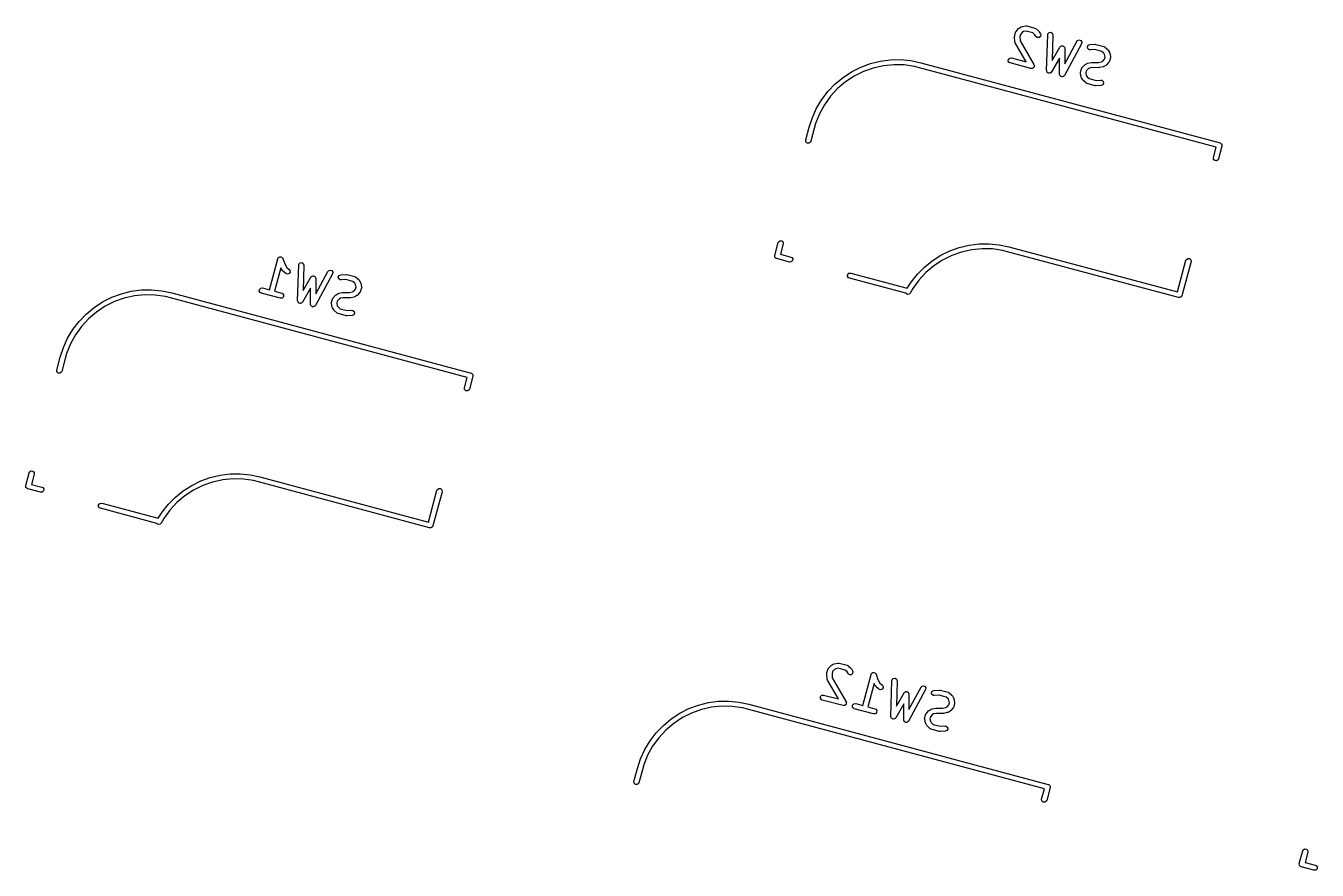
# Model space of a CAD drawing. Extents: x 46 to 264, y -122 to -26.
# Drawn here: x 56.01 to 93.06, y -51.16 to -26.94 of the extents above; entities that cross this region are included whole.
import ezdxf

# ---------------------------------------------------------------- set-up
doc = ezdxf.new("R2010")
doc.units = 0
doc.layers.add('BLACK', color=7, linetype='CONTINUOUS')

msp = doc.modelspace()

# ---------------------------------------------------------------- linework, layer by layer
at = {"layer": 'BLACK', "linetype": 'CONTINUOUS'}
for p, q in [((84.425, -27.1033), (84.4956, -27.0236)), ((84.4956, -27.0236), (84.5132, -27.0097)), ((84.5132, -27.0097), (84.5142, -27.0084)), ((84.5142, -27.0084), (84.5725, -26.9748)), ((84.5725, -26.9748), (84.5936, -26.9671)), ((84.5936, -26.9671), (84.595, -26.9662)), ((84.595, -26.9662), (84.6993, -26.9449)), ((84.6993, -26.9449), (84.7254, -26.9442)), ((84.7254, -26.9442), (84.7293, -26.9463)), ((84.7293, -26.9463), (84.7338, -26.9459)), ((84.7338, -26.9459), (84.9637, -27.0075)), ((84.9637, -27.0075), (84.9874, -27.0185)), ((84.9874, -27.0185), (84.9899, -27.0222)), ((84.9899, -27.0222), (84.9941, -27.0239)), ((84.9941, -27.0239), (85.0738, -27.0945)), ((84.3816, -27.2495), (84.3841, -27.2273)), ((84.3906, -27.3998), (84.3816, -27.2495)), ((84.384, -27.2256), (84.4086, -27.1336)), ((84.3841, -27.2273), (84.384, -27.2256)), ((84.3924, -27.404), (84.3906, -27.3998)), ((84.3916, -27.4084), (84.3924, -27.404)), ((84.4005, -27.4329), (84.3916, -27.4084)), ((84.4086, -27.1336), (84.4196, -27.11)), ((84.4196, -27.11), (84.4233, -27.1075)), ((84.4233, -27.1075), (84.425, -27.1033)), ((84.5489, -27.1896), (84.532, -27.2527)), ((84.532, -27.2527), (84.5392, -27.3732)), ((84.5392, -27.3732), (84.9345, -28.0577)), ((84.5998, -27.1322), (84.5489, -27.1896)), ((84.637, -27.1107), (84.5998, -27.1322)), ((84.712, -27.0954), (84.637, -27.1107)), ((84.9078, -27.1478), (84.712, -27.0954)), ((84.9651, -27.1987), (84.9078, -27.1478)), ((84.9927, -27.2465), (84.9651, -27.1987)), ((85.032, -27.2794), (84.9927, -27.2465)), ((85.0833, -27.2794), (85.032, -27.2794)), ((85.0738, -27.0945), (85.0877, -27.1121)), ((85.1226, -27.2465), (85.0833, -27.2794)), ((85.0877, -27.1121), (85.089, -27.1131)), ((85.089, -27.1131), (85.1226, -27.1715)), ((85.1226, -27.1715), (85.1315, -27.1959)), ((85.1315, -27.1959), (85.1226, -27.2465)), ((85.3005, -28.2287), (85.3293, -27.2011)), ((85.3293, -27.2011), (85.3346, -27.1756)), ((85.3346, -27.1756), (85.3686, -27.1373)), ((85.3686, -27.1373), (85.4194, -27.1298)), ((85.4194, -27.1298), (85.4631, -27.1567)), ((85.4793, -27.2053), (85.4588, -27.9358)), ((85.4631, -27.1567), (85.4793, -27.2053)), ((85.8188, -28.0322), (86.1663, -27.3894)), ((86.1663, -27.3894), (86.1824, -27.369)), ((86.1824, -27.369), (86.2301, -27.3501)), ((86.2301, -27.3501), (86.2788, -27.3663)), ((86.2788, -27.3663), (86.3057, -27.41)), ((86.3057, -27.41), (86.2982, -27.4607)), ((84.714, -27.9759), (84.4005, -27.4329)), ((85.4588, -27.9358), (85.6793, -27.5527)), ((85.6793, -27.5527), (85.696, -27.5327)), ((85.696, -27.5327), (85.7025, -27.5304)), ((85.7025, -27.5304), (85.7069, -27.5251)), ((85.7069, -27.5251), (85.726, -27.5218)), ((85.726, -27.5218), (85.7442, -27.5151)), ((85.7442, -27.5151), (85.7507, -27.5175)), ((85.7507, -27.5175), (85.7574, -27.5163)), ((85.7574, -27.5163), (85.7742, -27.526)), ((85.7742, -27.526), (85.7925, -27.5326)), ((85.7925, -27.5326), (85.7959, -27.5386)), ((85.7959, -27.5386), (85.8018, -27.542)), ((85.8018, -27.542), (85.8084, -27.5602)), ((85.8084, -27.5602), (85.8182, -27.577)), ((86.2982, -27.4607), (85.8094, -28.365)), ((85.8182, -27.577), (85.817, -27.5838)), ((85.817, -27.5838), (85.8193, -27.5902)), ((85.8193, -27.5902), (85.8188, -28.0322)), ((86.4674, -27.5488), (86.4903, -27.5029)), ((86.4793, -27.5987), (86.4674, -27.5488)), ((86.5205, -27.6292), (86.4793, -27.5987)), ((86.4903, -27.5029), (86.5374, -27.4825)), ((86.5464, -27.6322), (86.5205, -27.6292)), ((86.5374, -27.4825), (86.6877, -27.4735)), ((86.6845, -27.6239), (86.5464, -27.6322)), ((86.8857, -27.6778), (86.6845, -27.6239)), ((86.6877, -27.4735), (86.71, -27.476)), ((86.71, -27.476), (86.7116, -27.4759)), ((86.7116, -27.4759), (86.9416, -27.5375)), ((86.943, -27.7286), (86.8857, -27.6778)), ((86.9416, -27.5375), (86.9652, -27.5485)), ((86.9645, -27.7659), (86.943, -27.7286)), ((86.9798, -27.8409), (86.9645, -27.7659)), ((86.9652, -27.5485), (86.9678, -27.5522)), ((86.9678, -27.5522), (86.9719, -27.5538)), ((86.9719, -27.5538), (87.0516, -27.6245)), ((87.0516, -27.6245), (87.0655, -27.642)), ((87.0655, -27.642), (87.0668, -27.6431)), ((87.0668, -27.6431), (87.1005, -27.7014)), ((87.1005, -27.7014), (87.1081, -27.7225)), ((87.1081, -27.7225), (87.109, -27.7239)), ((87.109, -27.7239), (87.1303, -27.8282)), ((79.7054, -28.2626), (79.9672, -28.1305)), ((79.9672, -28.1305), (80.2421, -28.0285)), ((80.3258, -28.1553), (80.0449, -28.2554)), ((80.2421, -28.0285), (80.5267, -27.9579)), ((80.6168, -28.0898), (80.3258, -28.1553)), ((80.5267, -27.9579), (80.8175, -27.9196)), ((80.9135, -28.0598), (80.6168, -28.0898)), ((80.8175, -27.9196), (81.1107, -27.9141)), ((81.2116, -28.0658), (80.9135, -28.0598)), ((81.1107, -27.9141), (81.4027, -27.9415)), ((81.5069, -28.1077), (81.2116, -28.0658)), ((81.4027, -27.9415), (81.6897, -28.0014)), ((81.6509, -28.1463), (81.5069, -28.1077)), ((90.1655, -30.4278), (81.6509, -28.1463)), ((81.6509, -28.1463), (81.6509, -28.1463)), ((81.6509, -28.1463), (81.6509, -28.1463)), ((81.6509, -28.1463), (81.6509, -28.1463)), ((81.6897, -28.0014), (81.6897, -28.0014)), ((81.6897, -28.0014), (81.6897, -28.0014)), ((81.6897, -28.0014), (90.2768, -30.3023)), ((84.1991, -27.9544), (84.2036, -27.9033)), ((84.2285, -27.9964), (84.1991, -27.9544)), ((84.2036, -27.9033), (84.2399, -27.867)), ((84.2521, -28.0074), (84.2285, -27.9964)), ((84.2399, -27.867), (84.291, -27.8625)), ((84.8501, -28.1677), (84.2521, -28.0074)), ((84.291, -27.8625), (84.714, -27.9759)), ((84.9172, -28.1472), (84.9012, -28.1632)), ((84.9345, -28.1327), (84.9172, -28.1472)), ((84.9345, -28.0577), (84.9401, -28.0731)), ((84.935, -28.1293), (84.9345, -28.1327)), ((84.9375, -28.1269), (84.935, -28.1293)), ((84.9394, -28.1044), (84.9375, -28.1269)), ((84.9434, -28.0822), (84.9394, -28.1044)), ((84.9401, -28.0731), (84.9419, -28.0758)), ((84.9419, -28.0758), (84.9418, -28.0778)), ((84.9418, -28.0778), (84.9434, -28.0822)), ((85.669, -27.8713), (85.4405, -28.2682)), ((85.6684, -28.3293), (85.669, -27.8713)), ((86.2969, -28.1819), (86.3079, -28.1583)), ((86.3079, -28.1583), (86.3116, -28.1557)), ((86.3116, -28.1557), (86.3132, -28.1515)), ((86.3132, -28.1515), (86.3839, -28.0719)), ((86.3839, -28.0719), (86.4014, -28.0579)), ((86.4014, -28.0579), (86.4025, -28.0567)), ((86.4025, -28.0567), (86.4608, -28.023)), ((86.4608, -28.023), (86.4819, -28.0153)), ((86.4819, -28.0153), (86.4833, -28.0145)), ((86.4833, -28.0145), (86.5876, -27.9931)), ((86.5253, -28.159), (86.488, -28.1805)), ((86.6096, -28.1417), (86.5253, -28.159)), ((86.5876, -27.9931), (86.6005, -27.9928)), ((86.6005, -27.9928), (86.6039, -27.9916)), ((86.6039, -27.9916), (86.792, -27.9948)), ((86.7977, -28.1449), (86.6096, -28.1417)), ((86.792, -27.9948), (86.8763, -27.9775)), ((86.801, -28.1437), (86.7977, -28.1449)), ((86.814, -28.1434), (86.801, -28.1437)), ((86.9183, -28.122), (86.814, -28.1434)), ((86.8763, -27.9775), (86.9135, -27.956)), ((86.9135, -27.956), (86.9644, -27.8987)), ((86.9197, -28.1212), (86.9183, -28.122)), ((86.9408, -28.1135), (86.9197, -28.1212)), ((86.9991, -28.0798), (86.9408, -28.1135)), ((86.9644, -27.8987), (86.9798, -27.8409)), ((87.0001, -28.0786), (86.9991, -28.0798)), ((87.0177, -28.0647), (87.0001, -28.0786)), ((87.0883, -27.985), (87.0177, -28.0647)), ((87.09, -27.9808), (87.0883, -27.985)), ((87.0937, -27.9782), (87.09, -27.9808)), ((87.1047, -27.9546), (87.0937, -27.9782)), ((87.1293, -27.8626), (87.1047, -27.9546)), ((87.1311, -27.8542), (87.1289, -27.8582)), ((87.1289, -27.8582), (87.1293, -27.8626)), ((87.1303, -27.8282), (87.1311, -27.8542)), ((79.2343, -28.6104), (79.4601, -28.4233)), ((79.4601, -28.4233), (79.7054, -28.2626)), ((79.7782, -28.3887), (79.5294, -28.5531)), ((80.0449, -28.2554), (79.7782, -28.3887)), ((84.8726, -28.1657), (84.8501, -28.1677)), ((84.8952, -28.1657), (84.8726, -28.1657)), ((84.8978, -28.1635), (84.8952, -28.1657)), ((84.9012, -28.1632), (84.8978, -28.1635)), ((85.303, -28.2361), (85.3005, -28.2287)), ((85.3016, -28.2439), (85.303, -28.2361)), ((85.3109, -28.2599), (85.3016, -28.2439)), ((85.3167, -28.2774), (85.3109, -28.2599)), ((85.3234, -28.2815), (85.3167, -28.2774)), ((85.3273, -28.2883), (85.3234, -28.2815)), ((85.3447, -28.2946), (85.3273, -28.2883)), ((85.3604, -28.3042), (85.3447, -28.2946)), ((85.3682, -28.3031), (85.3604, -28.3042)), ((85.3756, -28.3058), (85.3682, -28.3031)), ((85.3929, -28.2995), (85.3756, -28.3058)), ((85.4111, -28.2968), (85.3929, -28.2995)), ((85.4163, -28.2909), (85.4111, -28.2968)), ((85.4237, -28.2882), (85.4163, -28.2909)), ((85.4405, -28.2682), (85.4237, -28.2882)), ((85.6711, -28.3367), (85.6684, -28.3293)), ((85.67, -28.3445), (85.6711, -28.3367)), ((85.6796, -28.3602), (85.67, -28.3445)), ((85.6859, -28.3775), (85.6796, -28.3602)), ((85.6927, -28.3815), (85.6859, -28.3775)), ((85.6969, -28.3882), (85.6927, -28.3815)), ((85.7144, -28.394), (85.6969, -28.3882)), ((85.7303, -28.4032), (85.7144, -28.394)), ((85.7381, -28.4019), (85.7303, -28.4032)), ((85.7455, -28.4044), (85.7381, -28.4019)), ((85.7627, -28.3976), (85.7455, -28.4044)), ((85.7809, -28.3944), (85.7627, -28.3976)), ((85.7859, -28.3884), (85.7809, -28.3944)), ((85.7932, -28.3855), (85.7859, -28.3884)), ((85.8094, -28.365), (85.7932, -28.3855)), ((86.2705, -28.2823), (86.2726, -28.2783)), ((86.2712, -28.3083), (86.2705, -28.2823)), ((86.2926, -28.4126), (86.2712, -28.3083)), ((86.2722, -28.2739), (86.2969, -28.1819)), ((86.2726, -28.2783), (86.2722, -28.2739)), ((86.2934, -28.414), (86.2926, -28.4126)), ((86.3011, -28.4351), (86.2934, -28.414)), ((86.3348, -28.4934), (86.3011, -28.4351)), ((86.336, -28.4945), (86.3348, -28.4934)), ((86.3499, -28.512), (86.336, -28.4945)), ((86.4296, -28.5827), (86.3499, -28.512)), ((86.4372, -28.2378), (86.4217, -28.2956)), ((86.4217, -28.2956), (86.4371, -28.3706)), ((86.4371, -28.3706), (86.4586, -28.4079)), ((86.488, -28.1805), (86.4372, -28.2378)), ((86.4586, -28.4079), (86.5159, -28.4587)), ((86.5159, -28.4587), (86.717, -28.5126)), ((86.717, -28.5126), (86.8552, -28.5043)), ((86.8552, -28.5043), (86.8811, -28.5073)), ((86.8811, -28.5073), (86.9223, -28.5379)), ((78.8523, -29.0542), (79.0308, -28.8216)), ((79.0308, -28.8216), (79.2343, -28.6104)), ((79.3022, -28.7463), (79.1, -28.9655)), ((79.5294, -28.5531), (79.3022, -28.7463)), ((86.4338, -28.5843), (86.4296, -28.5827)), ((86.4364, -28.588), (86.4338, -28.5843)), ((86.46, -28.599), (86.4364, -28.588)), ((86.6899, -28.6606), (86.46, -28.599)), ((86.6916, -28.6605), (86.6899, -28.6606)), ((86.7139, -28.6631), (86.6916, -28.6605)), ((86.8642, -28.654), (86.7139, -28.6631)), ((86.9112, -28.6336), (86.8642, -28.654)), ((86.9342, -28.5878), (86.9112, -28.6336)), ((86.9223, -28.5379), (86.9342, -28.5878)), ((78.7009, -29.3054), (78.8523, -29.0542)), ((78.9257, -29.2074), (78.7818, -29.4686)), ((79.1, -28.9655), (78.9257, -29.2074)), ((78.487, -29.8505), (78.5787, -29.5719)), ((78.5787, -29.5719), (78.7009, -29.3054)), ((78.7818, -29.4686), (78.6705, -29.7453)), ((78.3884, -30.2185), (78.487, -29.8505)), ((78.487, -29.8505), (78.487, -29.8505)), ((78.6319, -29.8893), (78.5333, -30.2573)), ((78.6705, -29.7453), (78.6319, -29.8893)), ((78.6319, -29.8893), (78.6319, -29.8893)), ((78.6319, -29.8893), (78.6319, -29.8893)), ((78.3929, -30.2696), (78.3884, -30.2185)), ((78.4291, -30.3059), (78.3929, -30.2696)), ((78.4803, -30.3104), (78.4291, -30.3059)), ((78.5223, -30.2809), (78.4803, -30.3104)), ((78.5333, -30.2573), (78.5223, -30.2809)), ((90.2768, -30.3023), (90.2858, -30.3065)), ((90.2858, -30.3065), (90.2891, -30.3068)), ((90.2891, -30.3068), (90.2914, -30.3091)), ((90.2914, -30.3091), (90.3004, -30.3133)), ((90.3004, -30.3133), (90.3116, -30.3293)), ((90.3116, -30.3293), (90.3254, -30.3431)), ((90.3254, -30.3431), (90.3259, -30.3498)), ((90.3259, -30.3498), (90.3298, -30.3553)), ((90.3298, -30.3553), (90.3281, -30.3748)), ((90.3281, -30.3748), (90.3298, -30.3942)), ((90.0863, -30.7234), (90.1655, -30.4278)), ((90.0908, -30.7745), (90.0863, -30.7234)), ((90.3298, -30.3942), (90.2312, -30.7622)), ((90.1271, -30.8107), (90.0908, -30.7745)), ((90.1782, -30.8152), (90.1271, -30.8107)), ((90.2202, -30.7858), (90.1782, -30.8152)), ((90.2312, -30.7622), (90.2202, -30.7858)), ((77.5009, -33.5307), (77.5995, -33.1627)), ((77.5995, -33.1627), (77.6105, -33.139)), ((77.6105, -33.139), (77.6526, -33.1096)), ((77.6526, -33.1096), (77.7037, -33.1141)), ((77.7444, -33.2015), (77.6652, -33.497)), ((77.7037, -33.1141), (77.7399, -33.1504)), ((77.7399, -33.1504), (77.7444, -33.2015)), ((82.5216, -33.3995), (82.7933, -33.3016)), ((82.7933, -33.3016), (83.0741, -33.2343)), ((83.0741, -33.2343), (83.3606, -33.1983)), ((83.4451, -33.3394), (83.1491, -33.369)), ((83.3606, -33.1983), (83.6494, -33.1941)), ((83.7425, -33.3455), (83.4451, -33.3394)), ((83.6494, -33.1941), (83.9368, -33.2218)), ((84.037, -33.3874), (83.7425, -33.3455)), ((83.9368, -33.2218), (84.2194, -33.2811)), ((84.2194, -33.281), (84.2194, -33.281)), ((84.2194, -33.281), (84.2194, -33.281)), ((84.2194, -33.281), (89.0539, -34.5764)), ((84.2194, -33.2811), (84.2194, -33.281)), ((63.0038, -34.5178), (63.2432, -33.6243)), ((63.2432, -33.6243), (63.2542, -33.6007)), ((63.2542, -33.6007), (63.2578, -33.5982)), ((63.2578, -33.5982), (63.2593, -33.5942)), ((63.2593, -33.5942), (63.2784, -33.5838)), ((63.2784, -33.5838), (63.2963, -33.5713)), ((63.2963, -33.5713), (63.3006, -33.5717)), ((63.3006, -33.5717), (63.3043, -33.5696)), ((63.3043, -33.5696), (63.3257, -33.5739)), ((63.3257, -33.5739), (63.3474, -33.5758)), ((63.3474, -33.5758), (63.3504, -33.5788)), ((63.3504, -33.5788), (63.3547, -33.5797)), ((63.3547, -33.5797), (63.3683, -33.5966)), ((63.3683, -33.5966), (63.3836, -33.612)), ((63.3836, -33.612), (63.384, -33.6163)), ((63.384, -33.6163), (63.3867, -33.6197)), ((63.3867, -33.6197), (63.4394, -33.7753)), ((77.5026, -33.5501), (77.5009, -33.5307)), ((77.5009, -33.5695), (77.5026, -33.5501)), ((77.5048, -33.575), (77.5009, -33.5695)), ((77.5054, -33.5818), (77.5048, -33.575)), ((77.5192, -33.5956), (77.5054, -33.5818)), ((77.5303, -33.6115), (77.5192, -33.5956)), ((77.5393, -33.6157), (77.5303, -33.6115)), ((77.5417, -33.6181), (77.5393, -33.6157)), ((77.545, -33.6183), (77.5417, -33.6181)), ((77.5539, -33.6225), (77.545, -33.6183)), ((77.922, -33.7211), (77.5539, -33.6225)), ((77.6652, -33.497), (77.9608, -33.5762)), ((77.9731, -33.7167), (77.922, -33.7211)), ((77.9608, -33.5762), (77.9844, -33.5873)), ((78.0093, -33.6804), (77.9731, -33.7167)), ((77.9844, -33.5873), (78.0138, -33.6293)), ((78.0138, -33.6293), (78.0093, -33.6804)), ((81.7938, -33.8628), (82.0188, -33.6818)), ((82.0188, -33.6818), (82.2624, -33.5268)), ((82.3121, -33.6659), (82.0636, -33.8294)), ((82.2624, -33.5268), (82.5216, -33.3995)), ((82.5784, -33.5334), (82.3121, -33.6659)), ((82.8588, -33.434), (82.5784, -33.5334)), ((83.1491, -33.369), (82.8588, -33.434)), ((84.1806, -33.426), (84.037, -33.3874)), ((89.0875, -34.7407), (84.1806, -33.4259)), ((84.1806, -33.4259), (84.1806, -33.4259)), ((84.1806, -33.4259), (84.1806, -33.4259)), ((84.1806, -33.4259), (84.1806, -33.426)), ((89.0539, -34.5764), (89.2975, -33.6675)), ((89.4423, -33.7063), (89.1794, -34.6877)), ((89.2975, -33.6675), (89.3085, -33.6439)), ((89.3085, -33.6439), (89.3505, -33.6145)), ((89.3505, -33.6145), (89.4016, -33.6189)), ((89.4016, -33.6189), (89.4379, -33.6552)), ((89.4379, -33.6552), (89.4423, -33.7063)), ((63.3289, -33.884), (63.1487, -34.5566)), ((63.3731, -33.9605), (63.3289, -33.884)), ((63.3743, -33.9616), (63.3731, -33.9605)), ((63.3883, -33.9791), (63.3743, -33.9616)), ((63.4679, -34.0498), (63.3883, -33.9791)), ((63.4394, -33.7753), (63.4969, -33.875)), ((63.5157, -34.0686), (63.4679, -34.0498)), ((63.4969, -33.875), (63.5675, -33.9375)), ((63.5643, -34.0524), (63.5157, -34.0686)), ((63.5912, -34.0087), (63.5643, -34.0524)), ((63.5675, -33.9375), (63.5837, -33.9579)), ((63.5837, -33.9579), (63.5912, -34.0087)), ((63.8098, -34.8294), (63.8387, -33.8018)), ((63.8387, -33.8018), (63.8439, -33.7763)), ((63.8439, -33.7763), (63.878, -33.738)), ((63.878, -33.738), (63.9287, -33.7305)), ((63.9287, -33.7305), (63.9724, -33.7574)), ((63.9886, -33.8061), (63.9681, -34.5365)), ((63.9724, -33.7574), (63.9886, -33.8061)), ((64.8075, -34.0615), (64.3187, -34.9658)), ((64.3281, -34.633), (64.6756, -33.9901)), ((64.6756, -33.9901), (64.6918, -33.9697)), ((64.6918, -33.9697), (64.7395, -33.9508)), ((64.7395, -33.9508), (64.7881, -33.967)), ((64.7881, -33.967), (64.815, -34.0107)), ((64.815, -34.0107), (64.8075, -34.0615)), ((64.9997, -34.1036), (65.0467, -34.0832)), ((65.0467, -34.0832), (65.197, -34.0742)), ((65.197, -34.0742), (65.2193, -34.0767)), ((65.2193, -34.0767), (65.2209, -34.0766)), ((65.2209, -34.0766), (65.4509, -34.1382)), ((79.5863, -34.1283), (79.5908, -34.0772)), ((79.5908, -34.0772), (79.6271, -34.0409)), ((79.6271, -34.0409), (79.6782, -34.0364)), ((79.6782, -34.0364), (81.2986, -34.4706)), ((81.4102, -34.2934), (81.5901, -34.0675)), ((81.5901, -34.0675), (81.7938, -33.8628)), ((81.8365, -34.0215), (81.6342, -34.2396)), ((82.0636, -33.8294), (81.8365, -34.0215)), ((63.9681, -34.5365), (64.1887, -34.1534)), ((64.1887, -34.1534), (64.2054, -34.1335)), ((64.2054, -34.1335), (64.2118, -34.1311)), ((64.2118, -34.1311), (64.2162, -34.1259)), ((64.2162, -34.1259), (64.2353, -34.1225)), ((64.2353, -34.1225), (64.2536, -34.1159)), ((64.2536, -34.1159), (64.26, -34.1182)), ((64.26, -34.1182), (64.2668, -34.117)), ((64.2668, -34.117), (64.2836, -34.1267)), ((64.2836, -34.1267), (64.3018, -34.1333)), ((64.3018, -34.1333), (64.3052, -34.1393)), ((64.3052, -34.1393), (64.3112, -34.1427)), ((64.3112, -34.1427), (64.3178, -34.161)), ((64.3178, -34.161), (64.3275, -34.1777)), ((64.3275, -34.1777), (64.3263, -34.1845)), ((64.3263, -34.1845), (64.3287, -34.1909)), ((64.3287, -34.1909), (64.3281, -34.633)), ((64.9767, -34.1495), (64.9997, -34.1036)), ((64.9886, -34.1994), (64.9767, -34.1495)), ((65.0298, -34.23), (64.9886, -34.1994)), ((65.0557, -34.2329), (65.0298, -34.23)), ((65.1939, -34.2246), (65.0557, -34.2329)), ((65.395, -34.2785), (65.1939, -34.2246)), ((65.4523, -34.3294), (65.395, -34.2785)), ((65.4509, -34.1382), (65.4745, -34.1492)), ((65.4738, -34.3666), (65.4523, -34.3294)), ((65.4737, -34.4994), (65.4892, -34.4416)), ((65.4892, -34.4416), (65.4738, -34.3666)), ((65.4745, -34.1492), (65.4771, -34.1529)), ((65.4771, -34.1529), (65.4813, -34.1546)), ((65.4813, -34.1546), (65.5609, -34.2252)), ((65.5609, -34.2252), (65.5749, -34.2428)), ((65.5749, -34.2428), (65.5761, -34.2438)), ((65.5761, -34.2438), (65.6098, -34.3021)), ((65.6098, -34.3021), (65.6175, -34.3232)), ((65.6175, -34.3232), (65.6183, -34.3246)), ((65.6183, -34.3246), (65.6397, -34.4289)), ((65.6404, -34.455), (65.6383, -34.4589)), ((65.6397, -34.4289), (65.6404, -34.455)), ((79.6158, -34.1703), (79.5863, -34.1283)), ((79.6394, -34.1813), (79.6158, -34.1703)), ((81.2628, -34.6163), (79.6394, -34.1813)), ((81.2986, -34.4706), (81.4102, -34.2934)), ((81.6342, -34.2396), (81.4596, -34.4805)), ((58.2147, -34.8634), (58.4765, -34.7312)), ((58.4765, -34.7312), (58.7515, -34.6292)), ((58.8352, -34.756), (58.5543, -34.8561)), ((58.7515, -34.6292), (59.0361, -34.5586)), ((59.1261, -34.6905), (58.8352, -34.756)), ((59.0361, -34.5586), (59.3268, -34.5204)), ((59.4228, -34.6605), (59.1261, -34.6905)), ((59.3268, -34.5204), (59.62, -34.5149)), ((59.7209, -34.6666), (59.4228, -34.6605)), ((59.62, -34.5149), (59.912, -34.5423)), ((60.0162, -34.7085), (59.7209, -34.6666)), ((59.912, -34.5423), (60.1989, -34.6021)), ((60.1602, -34.747), (60.0162, -34.7085)), ((68.6749, -37.0285), (60.1602, -34.747)), ((60.1602, -34.747), (60.1602, -34.747)), ((60.1602, -34.747), (60.1602, -34.747)), ((60.1602, -34.747), (60.1602, -34.747)), ((60.1989, -34.6021), (60.1991, -34.6021)), ((60.1991, -34.6021), (60.1991, -34.6021)), ((60.1991, -34.6021), (60.1991, -34.6021)), ((60.1991, -34.6021), (68.7861, -36.903)), ((62.7084, -34.5551), (62.7129, -34.504)), ((62.7379, -34.5971), (62.7084, -34.5551)), ((62.7129, -34.504), (62.7492, -34.4677)), ((62.7615, -34.6082), (62.7379, -34.5971)), ((62.7492, -34.4677), (62.8003, -34.4633)), ((63.3134, -34.7561), (62.7615, -34.6082)), ((62.8003, -34.4633), (63.0038, -34.5178)), ((63.1487, -34.5566), (63.3522, -34.6112)), ((63.3645, -34.7516), (63.3134, -34.7561)), ((63.3522, -34.6112), (63.3759, -34.6222)), ((63.4008, -34.7153), (63.3645, -34.7516)), ((63.3759, -34.6222), (63.4053, -34.6642)), ((63.4053, -34.6642), (63.4008, -34.7153)), ((64.1783, -34.472), (63.9498, -34.8689)), ((64.1778, -34.93), (64.1783, -34.472)), ((64.7816, -34.8746), (64.8062, -34.7826)), ((64.8062, -34.7826), (64.8172, -34.759)), ((64.8172, -34.759), (64.8209, -34.7564)), ((64.8209, -34.7564), (64.8226, -34.7523)), ((64.8226, -34.7523), (64.8932, -34.6726)), ((64.8932, -34.6726), (64.9108, -34.6586)), ((64.9108, -34.6586), (64.9118, -34.6574)), ((64.9118, -34.6574), (64.9701, -34.6237)), ((64.9974, -34.7812), (64.9465, -34.8385)), ((64.9701, -34.6237), (64.9912, -34.6161)), ((64.9912, -34.6161), (64.9926, -34.6152)), ((64.9926, -34.6152), (65.0969, -34.5939)), ((65.0346, -34.7597), (64.9974, -34.7812)), ((65.1189, -34.7425), (65.0346, -34.7597)), ((65.0969, -34.5939), (65.1099, -34.5935)), ((65.1099, -34.5935), (65.1132, -34.5923)), ((65.1132, -34.5923), (65.3013, -34.5955)), ((65.307, -34.7456), (65.1189, -34.7425)), ((65.3013, -34.5955), (65.3856, -34.5782)), ((65.3104, -34.7445), (65.307, -34.7456)), ((65.3233, -34.7441), (65.3104, -34.7445)), ((65.4276, -34.7228), (65.3233, -34.7441)), ((65.3856, -34.5782), (65.4229, -34.5567)), ((65.4229, -34.5567), (65.4737, -34.4994)), ((65.429, -34.7219), (65.4276, -34.7228)), ((65.4501, -34.7142), (65.429, -34.7219)), ((65.5084, -34.6806), (65.4501, -34.7142)), ((65.5095, -34.6793), (65.5084, -34.6806)), ((65.527, -34.6654), (65.5095, -34.6793)), ((65.5977, -34.5857), (65.527, -34.6654)), ((65.5993, -34.5815), (65.5977, -34.5857)), ((65.603, -34.579), (65.5993, -34.5815)), ((65.614, -34.5554), (65.603, -34.579)), ((65.6386, -34.4634), (65.614, -34.5554)), ((65.6383, -34.4589), (65.6386, -34.4634)), ((81.267, -34.6252), (81.2628, -34.6163)), ((81.3075, -34.6477), (81.267, -34.6252)), ((81.3535, -34.6421), (81.3075, -34.6477)), ((81.3875, -34.6105), (81.3535, -34.6421)), ((81.4596, -34.4805), (81.3875, -34.6105)), ((81.3875, -34.6105), (81.3875, -34.6105)), ((89.1069, -34.739), (89.0875, -34.7407)), ((89.1263, -34.7407), (89.1069, -34.739)), ((89.1319, -34.7369), (89.1263, -34.7407)), ((89.1386, -34.7363), (89.1319, -34.7369)), ((89.1524, -34.7225), (89.1386, -34.7363)), ((89.1684, -34.7113), (89.1524, -34.7225)), ((89.1726, -34.7023), (89.1684, -34.7113)), ((89.1749, -34.7), (89.1726, -34.7023)), ((89.1752, -34.6967), (89.1749, -34.7)), ((89.1794, -34.6877), (89.1752, -34.6967)), ((57.7436, -35.2111), (57.9694, -35.024)), ((58.0387, -35.1538), (57.8115, -35.347)), ((57.9694, -35.024), (58.2147, -34.8634)), ((58.2875, -34.9894), (58.0387, -35.1538)), ((58.5543, -34.8561), (58.2875, -34.9894)), ((63.8123, -34.8369), (63.8098, -34.8294)), ((63.8109, -34.8446), (63.8123, -34.8369)), ((63.8202, -34.8606), (63.8109, -34.8446)), ((63.826, -34.8781), (63.8202, -34.8606)), ((63.8327, -34.8822), (63.826, -34.8781)), ((63.8367, -34.889), (63.8327, -34.8822)), ((63.854, -34.8953), (63.8367, -34.889)), ((63.8697, -34.905), (63.854, -34.8953)), ((63.8775, -34.9038), (63.8697, -34.905)), ((63.8849, -34.9065), (63.8775, -34.9038)), ((63.9022, -34.9002), (63.8849, -34.9065)), ((63.9205, -34.8975), (63.9022, -34.9002)), ((63.9257, -34.8916), (63.9205, -34.8975)), ((63.9331, -34.8889), (63.9257, -34.8916)), ((63.9498, -34.8689), (63.9331, -34.8889)), ((64.1804, -34.9374), (64.1778, -34.93)), ((64.1793, -34.9452), (64.1804, -34.9374)), ((64.189, -34.9609), (64.1793, -34.9452)), ((64.1953, -34.9782), (64.189, -34.9609)), ((64.2021, -34.9822), (64.1953, -34.9782)), ((64.2062, -34.9889), (64.2021, -34.9822)), ((64.2237, -34.9947), (64.2062, -34.9889)), ((64.2397, -35.0039), (64.2237, -34.9947)), ((64.2474, -35.0026), (64.2397, -35.0039)), ((64.2549, -35.0051), (64.2474, -35.0026)), ((64.272, -34.9983), (64.2549, -35.0051)), ((64.2902, -34.9951), (64.272, -34.9983)), ((64.2953, -34.9891), (64.2902, -34.9951)), ((64.3026, -34.9862), (64.2953, -34.9891)), ((64.3187, -34.9658), (64.3026, -34.9862)), ((64.7798, -34.883), (64.782, -34.8791)), ((64.7805, -34.909), (64.7798, -34.883)), ((64.8019, -35.0134), (64.7805, -34.909)), ((64.782, -34.8791), (64.7816, -34.8746)), ((64.8027, -35.0148), (64.8019, -35.0134)), ((64.8104, -35.0358), (64.8027, -35.0148)), ((64.8441, -35.0941), (64.8104, -35.0358)), ((64.8453, -35.0952), (64.8441, -35.0941)), ((64.8593, -35.1128), (64.8453, -35.0952)), ((64.9389, -35.1834), (64.8593, -35.1128)), ((64.9465, -34.8385), (64.931, -34.8963)), ((64.931, -34.8963), (64.9464, -34.9714)), ((64.9431, -35.1851), (64.9389, -35.1834)), ((64.9457, -35.1887), (64.9431, -35.1851)), ((64.9693, -35.1997), (64.9457, -35.1887)), ((64.9464, -34.9714), (64.9679, -35.0086)), ((64.9679, -35.0086), (65.0252, -35.0594)), ((65.0252, -35.0594), (65.2263, -35.1133)), ((65.2263, -35.1133), (65.3645, -35.105)), ((65.3645, -35.105), (65.3904, -35.108)), ((65.3904, -35.108), (65.4316, -35.1386)), ((65.4435, -35.1885), (65.4206, -35.2344)), ((65.4316, -35.1386), (65.4435, -35.1885)), ((57.3616, -35.6549), (57.5401, -35.4223)), ((57.6093, -35.5662), (57.435, -35.8082)), ((57.5401, -35.4223), (57.7436, -35.2111)), ((57.8115, -35.347), (57.6093, -35.5662)), ((65.1993, -35.2614), (64.9693, -35.1997)), ((65.2009, -35.2612), (65.1993, -35.2614)), ((65.2232, -35.2638), (65.2009, -35.2612)), ((65.3735, -35.2548), (65.2232, -35.2638)), ((65.4206, -35.2344), (65.3735, -35.2548)), ((57.088, -36.1727), (57.2103, -35.9061)), ((57.2103, -35.9061), (57.3616, -35.6549)), ((57.435, -35.8082), (57.2912, -36.0694)), ((56.9963, -36.4512), (57.088, -36.1727)), ((57.2912, -36.0694), (57.1798, -36.346)), ((56.8977, -36.8192), (56.9963, -36.4512)), ((56.9963, -36.4512), (56.9963, -36.4512)), ((57.1412, -36.49), (57.0426, -36.8581)), ((57.1798, -36.346), (57.1412, -36.49)), ((57.1412, -36.49), (57.1412, -36.49)), ((56.9022, -36.8703), (56.8977, -36.8192)), ((56.9385, -36.9066), (56.9022, -36.8703)), ((56.9896, -36.9111), (56.9385, -36.9066)), ((57.0316, -36.8817), (56.9896, -36.9111)), ((57.0426, -36.8581), (57.0316, -36.8817)), ((68.5957, -37.3241), (68.6749, -37.0285)), ((68.8392, -36.9949), (68.7406, -37.3629)), ((68.7861, -36.903), (68.7951, -36.9072)), ((68.7951, -36.9072), (68.7984, -36.9075)), ((68.7984, -36.9075), (68.8008, -36.9099)), ((68.8008, -36.9099), (68.8097, -36.914)), ((68.8097, -36.914), (68.8209, -36.93)), ((68.8209, -36.93), (68.8347, -36.9438)), ((68.8347, -36.9438), (68.8353, -36.9505)), ((68.8353, -36.9505), (68.8392, -36.9561)), ((68.8392, -36.9561), (68.8375, -36.9755)), ((68.8375, -36.9755), (68.8392, -36.9949)), ((68.6001, -37.3752), (68.5957, -37.3241)), ((68.6364, -37.4115), (68.6001, -37.3752)), ((68.6875, -37.4159), (68.6364, -37.4115)), ((68.7295, -37.3865), (68.6875, -37.4159)), ((68.7406, -37.3629), (68.7295, -37.3865)), ((56.0102, -40.1314), (56.1089, -39.7634)), ((56.1089, -39.7634), (56.1199, -39.7398)), ((56.1199, -39.7398), (56.1619, -39.7103)), ((56.1619, -39.7103), (56.213, -39.7148)), ((56.2537, -39.8022), (56.1745, -40.0978)), ((56.213, -39.7148), (56.2493, -39.7511)), ((56.2493, -39.7511), (56.2537, -39.8022)), ((60.7717, -40.1275), (61.031, -40.0002)), ((61.031, -40.0002), (61.3026, -39.9023)), ((61.3026, -39.9023), (61.5834, -39.835)), ((61.6584, -39.9697), (61.3681, -40.0347)), ((61.5834, -39.835), (61.87, -39.799)), ((61.9544, -39.9401), (61.6584, -39.9697)), ((61.87, -39.799), (62.1587, -39.7948)), ((62.2518, -39.9462), (61.9544, -39.9401)), ((62.1587, -39.7948), (62.4461, -39.8225)), ((62.5463, -39.9881), (62.2518, -39.9462)), ((62.4461, -39.8225), (62.7288, -39.8817)), ((62.6898, -40.0266), (62.5463, -39.9881)), ((62.7288, -39.8817), (62.7288, -39.8818)), ((62.7288, -39.8818), (62.7288, -39.8818)), ((62.7288, -39.8818), (67.5632, -41.1772)), ((56.0119, -40.1508), (56.0102, -40.1314)), ((56.0102, -40.1702), (56.0119, -40.1508)), ((56.0141, -40.1758), (56.0102, -40.1702)), ((56.0147, -40.1825), (56.0141, -40.1758)), ((56.0285, -40.1963), (56.0147, -40.1825)), ((56.0397, -40.2122), (56.0285, -40.1963)), ((56.0486, -40.2164), (56.0397, -40.2122)), ((56.051, -40.2188), (56.0486, -40.2164)), ((56.0543, -40.2191), (56.051, -40.2188)), ((56.0633, -40.2232), (56.0543, -40.2191)), ((56.4313, -40.3219), (56.0633, -40.2232)), ((56.1745, -40.0978), (56.4701, -40.177)), ((56.4824, -40.3174), (56.4313, -40.3219)), ((56.4701, -40.177), (56.4937, -40.188)), ((56.5187, -40.2811), (56.4824, -40.3174)), ((56.4937, -40.188), (56.5231, -40.23)), ((56.5231, -40.23), (56.5187, -40.2811)), ((60.3031, -40.4635), (60.5281, -40.2825)), ((60.5281, -40.2825), (60.7717, -40.1275)), ((60.8214, -40.2666), (60.5729, -40.4301)), ((61.0878, -40.1342), (60.8214, -40.2666)), ((61.3681, -40.0347), (61.0878, -40.1342)), ((62.69, -40.0267), (62.6898, -40.0266)), ((67.5969, -41.3415), (62.69, -40.0267)), ((62.69, -40.0267), (62.69, -40.0267)), ((62.69, -40.0267), (62.69, -40.0267)), ((62.69, -40.0267), (62.69, -40.0267)), ((67.5632, -41.1772), (67.8068, -40.2682)), ((67.9517, -40.307), (67.6887, -41.2884)), ((67.8068, -40.2682), (67.8178, -40.2446)), ((67.8178, -40.2446), (67.8598, -40.2152)), ((67.8598, -40.2152), (67.9109, -40.2197)), ((67.9109, -40.2197), (67.9472, -40.2559)), ((67.9472, -40.2559), (67.9517, -40.307)), ((58.0957, -40.729), (58.1001, -40.6779)), ((58.1251, -40.771), (58.0957, -40.729)), ((58.1001, -40.6779), (58.1364, -40.6416)), ((58.1364, -40.6416), (58.1875, -40.6371)), ((58.1875, -40.6371), (59.8079, -41.0713)), ((59.9195, -40.8941), (60.0994, -40.6682)), ((60.0994, -40.6682), (60.3031, -40.4635)), ((60.3459, -40.6223), (60.1436, -40.8404)), ((60.5729, -40.4301), (60.3459, -40.6223)), ((58.1487, -40.782), (58.1251, -40.771)), ((59.7722, -41.217), (58.1487, -40.782)), ((59.8079, -41.0713), (59.9195, -40.8941)), ((59.969, -41.0812), (59.8968, -41.2112)), ((60.1436, -40.8404), (59.969, -41.0812)), ((59.7763, -41.226), (59.7722, -41.217)), ((59.8169, -41.2485), (59.7763, -41.226)), ((59.8629, -41.2428), (59.8169, -41.2485)), ((59.8968, -41.2112), (59.8629, -41.2428)), ((67.6163, -41.3398), (67.5969, -41.3415)), ((67.6357, -41.3415), (67.6163, -41.3398)), ((67.6412, -41.3376), (67.6357, -41.3415)), ((67.648, -41.337), (67.6412, -41.3376)), ((67.6617, -41.3232), (67.648, -41.337)), ((67.6777, -41.312), (67.6617, -41.3232)), ((67.6819, -41.3031), (67.6777, -41.312)), ((67.6842, -41.3007), (67.6819, -41.3031)), ((67.6845, -41.2974), (67.6842, -41.3007)), ((67.6887, -41.2884), (67.6845, -41.2974)), ((78.9911, -45.5272), (78.9936, -45.5049)), ((79.0001, -45.6775), (78.9911, -45.5272)), ((78.9935, -45.5033), (79.0182, -45.4113)), ((78.9936, -45.5049), (78.9935, -45.5033)), ((79.0182, -45.4113), (79.0292, -45.3877)), ((79.0292, -45.3877), (79.0328, -45.3851)), ((79.0328, -45.3851), (79.0345, -45.3809)), ((79.0345, -45.3809), (79.1051, -45.3013)), ((79.1051, -45.3013), (79.1227, -45.2873)), ((79.1227, -45.2873), (79.1237, -45.2861)), ((79.1237, -45.2861), (79.1821, -45.2524)), ((79.1585, -45.4672), (79.1415, -45.5303)), ((79.1415, -45.5303), (79.1488, -45.6508)), ((79.2093, -45.4099), (79.1585, -45.4672)), ((79.1821, -45.2524), (79.2031, -45.2447)), ((79.2031, -45.2447), (79.2045, -45.2439)), ((79.2045, -45.2439), (79.3088, -45.2225)), ((79.2465, -45.3884), (79.2093, -45.4099)), ((79.3216, -45.373), (79.2465, -45.3884)), ((79.3088, -45.2225), (79.3349, -45.2218)), ((79.5174, -45.4255), (79.3216, -45.373)), ((79.3349, -45.2218), (79.3388, -45.2239)), ((79.3388, -45.2239), (79.3433, -45.2236)), ((79.3433, -45.2236), (79.5733, -45.2852)), ((79.5747, -45.4763), (79.5174, -45.4255)), ((79.5733, -45.2852), (79.5969, -45.2962)), ((79.6023, -45.5241), (79.5747, -45.4763)), ((79.5969, -45.2962), (79.5995, -45.2999)), ((79.5995, -45.2999), (79.6036, -45.3015)), ((79.6416, -45.5571), (79.6023, -45.5241)), ((79.6036, -45.3015), (79.6833, -45.3722)), ((79.6929, -45.5571), (79.6416, -45.5571)), ((79.6833, -45.3722), (79.6972, -45.3897)), ((79.7322, -45.5241), (79.6929, -45.5571)), ((79.6972, -45.3897), (79.6985, -45.3908)), ((79.6985, -45.3908), (79.7322, -45.4491)), ((79.7322, -45.4491), (79.7411, -45.4736)), ((79.7411, -45.4736), (79.7322, -45.5241)), ((80.024, -46.4412), (80.2634, -45.5477)), ((80.2634, -45.5477), (80.2744, -45.5241)), ((80.2744, -45.5241), (80.2779, -45.5217)), ((80.2779, -45.5217), (80.2795, -45.5176)), ((80.2795, -45.5176), (80.2986, -45.5072)), ((80.2986, -45.5072), (80.3164, -45.4947)), ((80.3164, -45.4947), (80.3207, -45.4951)), ((80.3207, -45.4951), (80.3245, -45.493)), ((80.3245, -45.493), (80.3458, -45.4973)), ((80.3458, -45.4973), (80.3675, -45.4992)), ((80.3675, -45.4992), (80.3706, -45.5022)), ((80.3706, -45.5022), (80.3748, -45.5031)), ((80.3748, -45.5031), (80.3884, -45.5201)), ((80.3884, -45.5201), (80.4038, -45.5354)), ((80.4038, -45.5354), (80.4042, -45.5397)), ((80.4042, -45.5397), (80.4069, -45.5431)), ((80.4069, -45.5431), (80.4595, -45.6987)), ((79.0019, -45.6816), (79.0001, -45.6775)), ((79.0011, -45.686), (79.0019, -45.6816)), ((79.01, -45.7105), (79.0011, -45.686)), ((79.3235, -46.2535), (79.01, -45.7105)), ((79.1488, -45.6508), (79.544, -46.3353)), ((80.3491, -45.8074), (80.1688, -46.48)), ((80.3932, -45.8839), (80.3491, -45.8074)), ((80.3945, -45.885), (80.3932, -45.8839)), ((80.4084, -45.9025), (80.3945, -45.885)), ((80.4881, -45.9732), (80.4084, -45.9025)), ((80.4595, -45.6987), (80.517, -45.7984)), ((80.517, -45.7984), (80.5876, -45.861)), ((80.6113, -45.9321), (80.5845, -45.9758)), ((80.5876, -45.861), (80.6038, -45.8814)), ((80.6038, -45.8814), (80.6113, -45.9321)), ((80.83, -46.7528), (80.8588, -45.7253)), ((80.8588, -45.7253), (80.864, -45.6997)), ((80.864, -45.6997), (80.8981, -45.6614)), ((80.8981, -45.6614), (80.9489, -45.6539)), ((80.9489, -45.6539), (80.9925, -45.6808)), ((81.0087, -45.7295), (80.9882, -46.4599)), ((80.9925, -45.6808), (81.0087, -45.7295)), ((81.3483, -46.5564), (81.6957, -45.9135)), ((81.6957, -45.9135), (81.7119, -45.8931)), ((81.7119, -45.8931), (81.7596, -45.8742)), ((81.7596, -45.8742), (81.8083, -45.8904)), ((81.8083, -45.8904), (81.8352, -45.9341)), ((81.8352, -45.9341), (81.8277, -45.9849)), ((78.8086, -46.232), (78.8131, -46.1809)), ((78.8381, -46.2741), (78.8086, -46.232)), ((78.8131, -46.1809), (78.8494, -46.1447)), ((78.8617, -46.2851), (78.8381, -46.2741)), ((78.8494, -46.1447), (78.9005, -46.1402)), ((79.4596, -46.4453), (78.8617, -46.2851)), ((78.9005, -46.1402), (79.3235, -46.2535)), ((80.5358, -45.992), (80.4881, -45.9732)), ((80.5845, -45.9758), (80.5358, -45.992)), ((80.9882, -46.4599), (81.2088, -46.0768)), ((81.2088, -46.0768), (81.2255, -46.0569)), ((81.2255, -46.0569), (81.2319, -46.0545)), ((81.2319, -46.0545), (81.2364, -46.0493)), ((81.2364, -46.0493), (81.2555, -46.0459)), ((81.2555, -46.0459), (81.2737, -46.0393)), ((81.2737, -46.0393), (81.2801, -46.0416)), ((81.2801, -46.0416), (81.2869, -46.0404)), ((81.2869, -46.0404), (81.3037, -46.0501)), ((81.3037, -46.0501), (81.3219, -46.0568)), ((81.3219, -46.0568), (81.3254, -46.0627)), ((81.3254, -46.0627), (81.3313, -46.0661)), ((81.3313, -46.0661), (81.3379, -46.0844)), ((81.3379, -46.0844), (81.3476, -46.1012)), ((81.8277, -45.9849), (81.3389, -46.8892)), ((81.3476, -46.1012), (81.3464, -46.1079)), ((81.3464, -46.1079), (81.3488, -46.1144)), ((81.3488, -46.1144), (81.3483, -46.5564)), ((81.9968, -46.0729), (82.0198, -46.027)), ((82.0088, -46.1228), (81.9968, -46.0729)), ((82.05, -46.1534), (82.0088, -46.1228)), ((82.0198, -46.027), (82.0669, -46.0066)), ((82.0758, -46.1563), (82.05, -46.1534)), ((82.0669, -46.0066), (82.2172, -45.9976)), ((82.214, -46.1481), (82.0758, -46.1563)), ((82.4151, -46.2019), (82.214, -46.1481)), ((82.2172, -45.9976), (82.2394, -46.0002)), ((82.2394, -46.0002), (82.2411, -46)), ((82.2411, -46), (82.4711, -46.0616)), ((82.4724, -46.2528), (82.4151, -46.2019)), ((82.4711, -46.0616), (82.4947, -46.0726)), ((82.4939, -46.29), (82.4724, -46.2528)), ((82.5093, -46.3651), (82.4939, -46.29)), ((82.4947, -46.0726), (82.4972, -46.0763)), ((82.4972, -46.0763), (82.5014, -46.078)), ((82.5014, -46.078), (82.5811, -46.1486)), ((82.5811, -46.1486), (82.595, -46.1662)), ((82.595, -46.1662), (82.5963, -46.1672)), ((82.5963, -46.1672), (82.6299, -46.2255)), ((82.6299, -46.2255), (82.6376, -46.2466)), ((82.6376, -46.2466), (82.6385, -46.248)), ((82.6385, -46.248), (82.6598, -46.3523)), ((74.5296, -46.8242), (74.7749, -46.6635)), ((74.7749, -46.6635), (75.0367, -46.5314)), ((75.1144, -46.6563), (74.8477, -46.7895)), ((75.0367, -46.5314), (75.3116, -46.4294)), ((75.3953, -46.5562), (75.1144, -46.6563)), ((75.3116, -46.4294), (75.5962, -46.3588)), ((75.6863, -46.4907), (75.3953, -46.5562)), ((75.5962, -46.3588), (75.887, -46.3205)), ((75.983, -46.4607), (75.6863, -46.4907)), ((75.887, -46.3205), (76.1802, -46.315)), ((76.2811, -46.4667), (75.983, -46.4607)), ((76.1802, -46.315), (76.4721, -46.3424)), ((76.5764, -46.5086), (76.2811, -46.4667)), ((76.4721, -46.3424), (76.7592, -46.4023)), ((76.7204, -46.5472), (76.5764, -46.5086)), ((85.235, -48.8287), (76.7204, -46.5472)), ((76.7204, -46.5472), (76.7204, -46.5472)), ((76.7592, -46.4023), (76.7592, -46.4023)), ((76.7592, -46.4023), (85.3463, -48.7032)), ((79.4821, -46.4433), (79.4596, -46.4453)), ((79.5047, -46.4433), (79.4821, -46.4433)), ((79.5073, -46.4411), (79.5047, -46.4433)), ((79.5107, -46.4408), (79.5073, -46.4411)), ((79.5267, -46.4249), (79.5107, -46.4408)), ((79.544, -46.4104), (79.5267, -46.4249)), ((79.544, -46.3353), (79.5496, -46.3507)), ((79.5446, -46.407), (79.544, -46.4104)), ((79.547, -46.4045), (79.5446, -46.407)), ((79.549, -46.3821), (79.547, -46.4045)), ((79.5529, -46.3598), (79.549, -46.3821)), ((79.5496, -46.3507), (79.5515, -46.3534)), ((79.5515, -46.3534), (79.5513, -46.3554)), ((79.5513, -46.3554), (79.5529, -46.3598)), ((79.7286, -46.4785), (79.733, -46.4274)), ((79.758, -46.5206), (79.7286, -46.4785)), ((79.733, -46.4274), (79.7693, -46.3911)), ((79.7816, -46.5316), (79.758, -46.5206)), ((79.7693, -46.3911), (79.8204, -46.3867)), ((80.3336, -46.6795), (79.7816, -46.5316)), ((79.8204, -46.3867), (80.024, -46.4412)), ((80.1688, -46.48), (80.3724, -46.5346)), ((80.3847, -46.675), (80.3336, -46.6795)), ((80.3724, -46.5346), (80.396, -46.5456)), ((80.4209, -46.6387), (80.3847, -46.675)), ((80.396, -46.5456), (80.4254, -46.5876)), ((80.4254, -46.5876), (80.4209, -46.6387)), ((81.1984, -46.3954), (80.9699, -46.7923)), ((81.1979, -46.8534), (81.1984, -46.3954)), ((81.8264, -46.706), (81.8374, -46.6824)), ((81.8374, -46.6824), (81.841, -46.6798)), ((81.841, -46.6798), (81.8427, -46.6757)), ((81.8427, -46.6757), (81.9133, -46.596)), ((81.9133, -46.596), (81.9309, -46.5821)), ((81.9309, -46.5821), (81.9319, -46.5808)), ((81.9319, -46.5808), (81.9903, -46.5471)), ((81.9903, -46.5471), (82.0113, -46.5395)), ((82.0113, -46.5395), (82.0127, -46.5386)), ((82.0127, -46.5386), (82.1171, -46.5173)), ((82.0547, -46.6831), (82.0175, -46.7046)), ((82.1391, -46.6659), (82.0547, -46.6831)), ((82.1171, -46.5173), (82.13, -46.5169)), ((82.13, -46.5169), (82.1333, -46.5158)), ((82.1333, -46.5158), (82.3214, -46.5189)), ((82.3271, -46.669), (82.1391, -46.6659)), ((82.3214, -46.5189), (82.4058, -46.5017)), ((82.3305, -46.6679), (82.3271, -46.669)), ((82.3434, -46.6675), (82.3305, -46.6679)), ((82.4478, -46.6462), (82.3434, -46.6675)), ((82.4058, -46.5017), (82.443, -46.4802)), ((82.443, -46.4802), (82.4938, -46.4228)), ((82.4491, -46.6453), (82.4478, -46.6462)), ((82.4702, -46.6377), (82.4491, -46.6453)), ((82.5285, -46.604), (82.4702, -46.6377)), ((82.4938, -46.4228), (82.5093, -46.3651)), ((82.5296, -46.6027), (82.5285, -46.604)), ((82.5472, -46.5888), (82.5296, -46.6027)), ((82.6178, -46.5091), (82.5472, -46.5888)), ((82.6194, -46.505), (82.6178, -46.5091)), ((82.6231, -46.5024), (82.6194, -46.505)), ((82.6341, -46.4788), (82.6231, -46.5024)), ((82.6588, -46.3868), (82.6341, -46.4788)), ((82.6605, -46.3784), (82.6584, -46.3823)), ((82.6584, -46.3823), (82.6588, -46.3868)), ((82.6598, -46.3523), (82.6605, -46.3784)), ((74.1003, -47.2225), (74.3038, -47.0113)), ((74.3038, -47.0113), (74.5296, -46.8242)), ((74.5989, -46.954), (74.3717, -47.1472)), ((74.8477, -46.7895), (74.5989, -46.954)), ((80.8324, -46.7603), (80.83, -46.7528)), ((80.8311, -46.768), (80.8324, -46.7603)), ((80.8403, -46.784), (80.8311, -46.768)), ((80.8461, -46.8015), (80.8403, -46.784)), ((80.8528, -46.8056), (80.8461, -46.8015)), ((80.8568, -46.8124), (80.8528, -46.8056)), ((80.8741, -46.8187), (80.8568, -46.8124)), ((80.8898, -46.8284), (80.8741, -46.8187)), ((80.8976, -46.8272), (80.8898, -46.8284)), ((80.905, -46.8299), (80.8976, -46.8272)), ((80.9223, -46.8236), (80.905, -46.8299)), ((80.9406, -46.8209), (80.9223, -46.8236)), ((80.9458, -46.815), (80.9406, -46.8209)), ((80.9532, -46.8123), (80.9458, -46.815)), ((80.9699, -46.7923), (80.9532, -46.8123)), ((81.2006, -46.8608), (81.1979, -46.8534)), ((81.1994, -46.8686), (81.2006, -46.8608)), ((81.2091, -46.8843), (81.1994, -46.8686)), ((81.2154, -46.9017), (81.2091, -46.8843)), ((81.2222, -46.9056), (81.2154, -46.9017)), ((81.2263, -46.9123), (81.2222, -46.9056)), ((81.2438, -46.9181), (81.2263, -46.9123)), ((81.2598, -46.9274), (81.2438, -46.9181)), ((81.2675, -46.926), (81.2598, -46.9274)), ((81.275, -46.9285), (81.2675, -46.926)), ((81.2922, -46.9217), (81.275, -46.9285)), ((81.3103, -46.9185), (81.2922, -46.9217)), ((81.3154, -46.9125), (81.3103, -46.9185)), ((81.3227, -46.9096), (81.3154, -46.9125)), ((81.3389, -46.8892), (81.3227, -46.9096)), ((81.8, -46.8064), (81.8021, -46.8025)), ((81.8007, -46.8325), (81.8, -46.8064)), ((81.822, -46.9368), (81.8007, -46.8325)), ((81.8017, -46.798), (81.8264, -46.706)), ((81.8021, -46.8025), (81.8017, -46.798)), ((81.8229, -46.9382), (81.822, -46.9368)), ((81.8305, -46.9592), (81.8229, -46.9382)), ((81.8642, -47.0176), (81.8305, -46.9592)), ((81.8655, -47.0186), (81.8642, -47.0176)), ((81.8794, -47.0362), (81.8655, -47.0186)), ((81.9591, -47.1068), (81.8794, -47.0362)), ((81.9667, -46.7619), (81.9512, -46.8197)), ((81.9512, -46.8197), (81.9665, -46.8948)), ((81.9665, -46.8948), (81.988, -46.932)), ((82.0175, -46.7046), (81.9667, -46.7619)), ((81.988, -46.932), (82.0454, -46.9828)), ((82.0454, -46.9828), (82.2465, -47.0367)), ((82.2465, -47.0367), (82.3846, -47.0284)), ((82.3846, -47.0284), (82.4105, -47.0314)), ((82.4105, -47.0314), (82.4517, -47.062)), ((73.9218, -47.4551), (74.1003, -47.2225)), ((74.1695, -47.3664), (73.9952, -47.6083)), ((74.3717, -47.1472), (74.1695, -47.3664)), ((81.9632, -47.1085), (81.9591, -47.1068)), ((81.9658, -47.1121), (81.9632, -47.1085)), ((81.9894, -47.1232), (81.9658, -47.1121)), ((82.2194, -47.1848), (81.9894, -47.1232)), ((82.221, -47.1846), (82.2194, -47.1848)), ((82.2433, -47.1872), (82.221, -47.1846)), ((82.3936, -47.1782), (82.2433, -47.1872)), ((82.4407, -47.1578), (82.3936, -47.1782)), ((82.4636, -47.1119), (82.4407, -47.1578)), ((82.4517, -47.062), (82.4636, -47.1119)), ((73.6482, -47.9728), (73.7704, -47.7063)), ((73.7704, -47.7063), (73.9218, -47.4551)), ((73.9952, -47.6083), (73.8513, -47.8695)), ((73.5565, -48.2514), (73.6482, -47.9728)), ((73.74, -48.1462), (73.7014, -48.2902)), ((73.8513, -47.8695), (73.74, -48.1462)), ((73.4579, -48.6194), (73.5565, -48.2514)), ((73.5565, -48.2514), (73.5565, -48.2514)), ((73.7014, -48.2902), (73.6028, -48.6582)), ((73.4624, -48.6705), (73.4579, -48.6194)), ((73.4986, -48.7068), (73.4624, -48.6705)), ((73.5498, -48.7113), (73.4986, -48.7068)), ((73.5918, -48.6818), (73.5498, -48.7113)), ((73.6028, -48.6582), (73.5918, -48.6818)), ((85.1558, -49.1242), (85.235, -48.8287)), ((85.3993, -48.7951), (85.3007, -49.1631)), ((85.3463, -48.7032), (85.3553, -48.7074)), ((85.3553, -48.7074), (85.3586, -48.7077)), ((85.3586, -48.7077), (85.3609, -48.71)), ((85.3609, -48.71), (85.3699, -48.7142)), ((85.3699, -48.7142), (85.3811, -48.7302)), ((85.3811, -48.7302), (85.3949, -48.7439)), ((85.3949, -48.7439), (85.3954, -48.7507)), ((85.3954, -48.7507), (85.3993, -48.7562)), ((85.3993, -48.7562), (85.3976, -48.7756)), ((85.3976, -48.7756), (85.3993, -48.7951)), ((85.1603, -49.1754), (85.1558, -49.1242)), ((85.1966, -49.2116), (85.1603, -49.1754)), ((85.2477, -49.2161), (85.1966, -49.2116)), ((85.2897, -49.1867), (85.2477, -49.2161)), ((85.3007, -49.1631), (85.2897, -49.1867)), ((92.5491, -50.9738), (92.6477, -50.6058)), ((92.6477, -50.6058), (92.6587, -50.5821)), ((92.6587, -50.5821), (92.7007, -50.5527)), ((92.7007, -50.5527), (92.7518, -50.5572)), ((92.7926, -50.6446), (92.7134, -50.9402)), ((92.7518, -50.5572), (92.7881, -50.5935)), ((92.7881, -50.5935), (92.7926, -50.6446)), ((92.5508, -50.9932), (92.5491, -50.9738)), ((92.5491, -51.0126), (92.5508, -50.9932)), ((92.5529, -51.0181), (92.5491, -51.0126)), ((92.5535, -51.0249), (92.5529, -51.0181)), ((92.5673, -51.0387), (92.5535, -51.0249)), ((92.5785, -51.0546), (92.5673, -51.0387)), ((92.5874, -51.0588), (92.5785, -51.0546)), ((92.5898, -51.0612), (92.5874, -51.0588)), ((92.5931, -51.0614), (92.5898, -51.0612)), ((92.6021, -51.0656), (92.5931, -51.0614)), ((92.9701, -51.1642), (92.6021, -51.0656)), ((92.7134, -50.9402), (93.0089, -51.0194)), ((93.0089, -51.0194), (93.0325, -51.0304)), ((93.0575, -51.1235), (93.0212, -51.1598)), ((93.0325, -51.0304), (93.062, -51.0724)), ((93.062, -51.0724), (93.0575, -51.1235)), ((93.0212, -51.1598), (92.9701, -51.1642))]:
    msp.add_line(p, q, dxfattribs=at)

doc.saveas('drawing.dxf')
